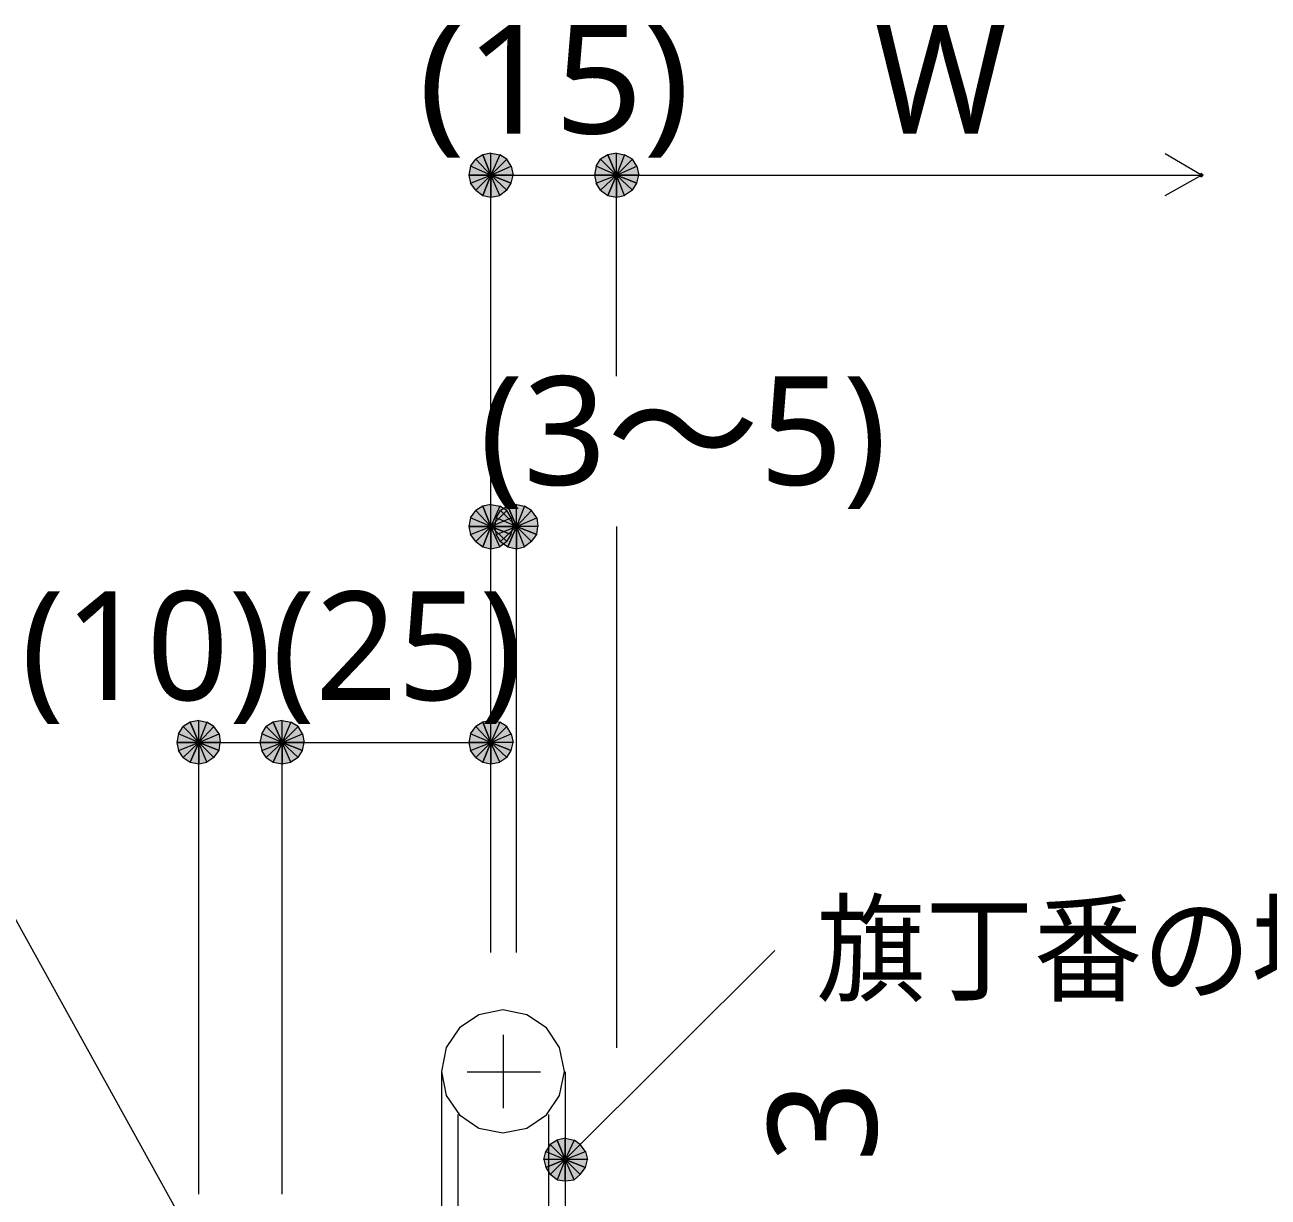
# Model space of a CAD drawing. Header units: millimetres. Extents: x 0 to 420, y 0 to 297.
# Drawn here: x 251.44 to 281.19, y 234.26 to 262.29 of the extents above; entities that cross this region are included whole.
import ezdxf
from ezdxf.enums import TextEntityAlignment as Align

# ---------------------------------------------------------------- set-up
doc = ezdxf.new("R2010")
doc.units = ezdxf.units.MM
doc.styles.add('kst32b', font='NotoSansJP-Variable.ttf')

msp = doc.modelspace()

# ---------------------------------------------------------------- hatches: boundary and pattern name
h = msp.add_hatch(color=7)
h.paths.add_polyline_path([(262.403, 259.186), (262.234, 259.08), (262.594, 258.699), (262.403, 259.186)])
h.paths.add_polyline_path([(262.234, 259.08), (262.594, 258.699), (262.107, 258.911), (262.234, 259.08)])
h.paths.add_polyline_path([(262.594, 258.699), (262.107, 258.911), (262.064, 258.699), (262.594, 258.699)])
h = msp.add_hatch(color=7)
h.paths.add_polyline_path([(262.975, 259.08), (262.805, 259.186), (262.594, 258.699), (262.975, 259.08)])
h.paths.add_polyline_path([(262.805, 259.186), (262.594, 258.699), (262.594, 259.228), (262.805, 259.186)])
h.paths.add_polyline_path([(262.594, 258.699), (262.594, 259.228), (262.403, 259.186), (262.594, 258.699)])
h = msp.add_hatch(color=7)
h.paths.add_polyline_path([(263.08, 258.508), (263.123, 258.699), (262.594, 258.699), (263.08, 258.508)])
h.paths.add_polyline_path([(263.123, 258.699), (262.594, 258.699), (263.08, 258.911), (263.123, 258.699)])
h.paths.add_polyline_path([(262.594, 258.699), (263.08, 258.911), (262.975, 259.08), (262.594, 258.699)])
h = msp.add_hatch(color=7)
h.paths.add_polyline_path([(265.388, 259.186), (265.218, 259.08), (265.599, 258.699), (265.388, 259.186)])
h.paths.add_polyline_path([(265.218, 259.08), (265.599, 258.699), (265.112, 258.911), (265.218, 259.08)])
h.paths.add_polyline_path([(265.599, 258.699), (265.112, 258.911), (265.07, 258.699), (265.599, 258.699)])
h = msp.add_hatch(color=7)
h.paths.add_polyline_path([(265.98, 259.08), (265.79, 259.186), (265.599, 258.699), (265.98, 259.08)])
h.paths.add_polyline_path([(265.79, 259.186), (265.599, 258.699), (265.599, 259.228), (265.79, 259.186)])
h.paths.add_polyline_path([(265.599, 258.699), (265.599, 259.228), (265.388, 259.186), (265.599, 258.699)])
h = msp.add_hatch(color=7)
h.paths.add_polyline_path([(266.086, 258.508), (266.129, 258.699), (265.599, 258.699), (266.086, 258.508)])
h.paths.add_polyline_path([(266.129, 258.699), (265.599, 258.699), (266.086, 258.911), (266.129, 258.699)])
h.paths.add_polyline_path([(265.599, 258.699), (266.086, 258.911), (265.98, 259.08), (265.599, 258.699)])
h = msp.add_hatch(color=7)
h.paths.add_polyline_path([(262.064, 258.699), (262.107, 258.508), (262.594, 258.699), (262.064, 258.699)])
h.paths.add_polyline_path([(262.107, 258.508), (262.594, 258.699), (262.234, 258.339), (262.107, 258.508)])
h.paths.add_polyline_path([(262.594, 258.699), (262.234, 258.339), (262.403, 258.212), (262.594, 258.699)])
for points in [[(262.403, 258.212), (262.594, 258.17), (262.594, 258.699), (262.403, 258.212)], [(265.388, 258.212), (265.599, 258.17), (265.599, 258.699), (265.388, 258.212)], [(279.591, 258.741), (279.569, 258.72), (279.548, 258.699), (279.569, 258.678), (279.591, 258.657), (279.612, 258.678), (279.633, 258.699), (279.612, 258.72), (279.591, 258.741)], [(279.591, 258.741), (279.569, 258.72), (279.548, 258.699), (279.569, 258.678), (279.591, 258.657), (279.612, 258.678), (279.633, 258.699), (279.612, 258.72), (279.591, 258.741)], [(279.591, 258.741), (279.569, 258.72), (279.548, 258.699), (279.569, 258.678), (279.591, 258.657), (279.612, 258.678), (279.633, 258.699), (279.612, 258.72), (279.591, 258.741)], [(262.403, 249.809), (262.594, 249.767), (262.594, 250.296), (262.403, 249.809)], [(262.996, 249.809), (263.207, 249.767), (263.207, 250.296), (262.996, 249.809)], [(255.397, 244.665), (255.609, 244.623), (255.609, 245.131), (255.397, 244.665)], [(257.387, 244.665), (257.598, 244.623), (257.598, 245.131), (257.387, 244.665)], [(262.403, 244.665), (262.594, 244.623), (262.594, 245.131), (262.403, 244.665)], [(264.181, 235.627), (264.012, 235.521), (264.372, 235.162), (264.181, 235.627)]]:
    msp.add_hatch(color=7).paths.add_polyline_path(points)
h = msp.add_hatch(color=7)
h.paths.add_polyline_path([(262.594, 258.17), (262.805, 258.212), (262.594, 258.699), (262.594, 258.17)])
h.paths.add_polyline_path([(262.805, 258.212), (262.594, 258.699), (262.975, 258.339), (262.805, 258.212)])
h.paths.add_polyline_path([(262.594, 258.699), (262.975, 258.339), (263.08, 258.508), (262.594, 258.699)])
h = msp.add_hatch(color=7)
h.paths.add_polyline_path([(265.07, 258.699), (265.112, 258.508), (265.599, 258.699), (265.07, 258.699)])
h.paths.add_polyline_path([(265.112, 258.508), (265.599, 258.699), (265.218, 258.339), (265.112, 258.508)])
h.paths.add_polyline_path([(265.599, 258.699), (265.218, 258.339), (265.388, 258.212), (265.599, 258.699)])
h = msp.add_hatch(color=7)
h.paths.add_polyline_path([(265.599, 258.17), (265.79, 258.212), (265.599, 258.699), (265.599, 258.17)])
h.paths.add_polyline_path([(265.79, 258.212), (265.599, 258.699), (265.98, 258.339), (265.79, 258.212)])
h.paths.add_polyline_path([(265.599, 258.699), (265.98, 258.339), (266.086, 258.508), (265.599, 258.699)])
h = msp.add_hatch(color=7)
h.paths.add_polyline_path([(262.403, 250.783), (262.234, 250.677), (262.594, 250.296), (262.403, 250.783)])
h.paths.add_polyline_path([(262.234, 250.677), (262.594, 250.296), (262.107, 250.507), (262.234, 250.677)])
h.paths.add_polyline_path([(262.594, 250.296), (262.107, 250.507), (262.064, 250.296), (262.594, 250.296)])
h = msp.add_hatch(color=7)
h.paths.add_polyline_path([(262.975, 250.677), (262.805, 250.783), (262.594, 250.296), (262.975, 250.677)])
h.paths.add_polyline_path([(262.805, 250.783), (262.594, 250.296), (262.594, 250.825), (262.805, 250.783)])
h.paths.add_polyline_path([(262.594, 250.296), (262.594, 250.825), (262.403, 250.783), (262.594, 250.296)])
h = msp.add_hatch(color=7)
h.paths.add_polyline_path([(262.996, 250.783), (262.827, 250.677), (263.207, 250.296), (262.996, 250.783)])
h.paths.add_polyline_path([(262.827, 250.677), (263.207, 250.296), (262.721, 250.507), (262.827, 250.677)])
h.paths.add_polyline_path([(263.207, 250.296), (262.721, 250.507), (262.678, 250.296), (263.207, 250.296)])
h = msp.add_hatch(color=7)
h.paths.add_polyline_path([(263.567, 250.677), (263.398, 250.783), (263.207, 250.296), (263.567, 250.677)])
h.paths.add_polyline_path([(263.398, 250.783), (263.207, 250.296), (263.207, 250.825), (263.398, 250.783)])
h.paths.add_polyline_path([(263.207, 250.296), (263.207, 250.825), (262.996, 250.783), (263.207, 250.296)])
h = msp.add_hatch(color=7)
h.paths.add_polyline_path([(263.08, 250.105), (263.123, 250.296), (262.594, 250.296), (263.08, 250.105)])
h.paths.add_polyline_path([(263.123, 250.296), (262.594, 250.296), (263.08, 250.507), (263.123, 250.296)])
h.paths.add_polyline_path([(262.594, 250.296), (263.08, 250.507), (262.975, 250.677), (262.594, 250.296)])
h = msp.add_hatch(color=7)
h.paths.add_polyline_path([(263.694, 250.105), (263.716, 250.296), (263.207, 250.296), (263.694, 250.105)])
h.paths.add_polyline_path([(263.716, 250.296), (263.207, 250.296), (263.694, 250.507), (263.716, 250.296)])
h.paths.add_polyline_path([(263.207, 250.296), (263.694, 250.507), (263.567, 250.677), (263.207, 250.296)])
h = msp.add_hatch(color=7)
h.paths.add_polyline_path([(262.064, 250.296), (262.107, 250.105), (262.594, 250.296), (262.064, 250.296)])
h.paths.add_polyline_path([(262.107, 250.105), (262.594, 250.296), (262.234, 249.936), (262.107, 250.105)])
h.paths.add_polyline_path([(262.594, 250.296), (262.234, 249.936), (262.403, 249.809), (262.594, 250.296)])
h = msp.add_hatch(color=7)
h.paths.add_polyline_path([(262.594, 249.767), (262.805, 249.809), (262.594, 250.296), (262.594, 249.767)])
h.paths.add_polyline_path([(262.805, 249.809), (262.594, 250.296), (262.975, 249.936), (262.805, 249.809)])
h.paths.add_polyline_path([(262.594, 250.296), (262.975, 249.936), (263.08, 250.105), (262.594, 250.296)])
h = msp.add_hatch(color=7)
h.paths.add_polyline_path([(262.678, 250.296), (262.721, 250.105), (263.207, 250.296), (262.678, 250.296)])
h.paths.add_polyline_path([(262.721, 250.105), (263.207, 250.296), (262.827, 249.936), (262.721, 250.105)])
h.paths.add_polyline_path([(263.207, 250.296), (262.827, 249.936), (262.996, 249.809), (263.207, 250.296)])
h = msp.add_hatch(color=7)
h.paths.add_polyline_path([(263.207, 249.767), (263.398, 249.809), (263.207, 250.296), (263.207, 249.767)])
h.paths.add_polyline_path([(263.398, 249.809), (263.207, 250.296), (263.567, 249.936), (263.398, 249.809)])
h.paths.add_polyline_path([(263.207, 250.296), (263.567, 249.936), (263.694, 250.105), (263.207, 250.296)])
h = msp.add_hatch(color=7)
h.paths.add_polyline_path([(255.397, 245.618), (255.228, 245.512), (255.609, 245.131), (255.397, 245.618)])
h.paths.add_polyline_path([(255.228, 245.512), (255.609, 245.131), (255.122, 245.343), (255.228, 245.512)])
h.paths.add_polyline_path([(255.609, 245.131), (255.122, 245.343), (255.079, 245.131), (255.609, 245.131)])
h = msp.add_hatch(color=7)
h.paths.add_polyline_path([(255.969, 245.512), (255.799, 245.618), (255.609, 245.131), (255.969, 245.512)])
h.paths.add_polyline_path([(255.799, 245.618), (255.609, 245.131), (255.609, 245.66), (255.799, 245.618)])
h.paths.add_polyline_path([(255.609, 245.131), (255.609, 245.66), (255.397, 245.618), (255.609, 245.131)])
h = msp.add_hatch(color=7)
h.paths.add_polyline_path([(256.096, 244.941), (256.117, 245.131), (255.609, 245.131), (256.096, 244.941)])
h.paths.add_polyline_path([(256.117, 245.131), (255.609, 245.131), (256.096, 245.343), (256.117, 245.131)])
h.paths.add_polyline_path([(255.609, 245.131), (256.096, 245.343), (255.969, 245.512), (255.609, 245.131)])
h = msp.add_hatch(color=7)
h.paths.add_polyline_path([(257.387, 245.618), (257.217, 245.512), (257.598, 245.131), (257.387, 245.618)])
h.paths.add_polyline_path([(257.217, 245.512), (257.598, 245.131), (257.112, 245.343), (257.217, 245.512)])
h.paths.add_polyline_path([(257.598, 245.131), (257.112, 245.343), (257.069, 245.131), (257.598, 245.131)])
h = msp.add_hatch(color=7)
h.paths.add_polyline_path([(257.979, 245.512), (257.81, 245.618), (257.598, 245.131), (257.979, 245.512)])
h.paths.add_polyline_path([(257.81, 245.618), (257.598, 245.131), (257.598, 245.66), (257.81, 245.618)])
h.paths.add_polyline_path([(257.598, 245.131), (257.598, 245.66), (257.387, 245.618), (257.598, 245.131)])
h = msp.add_hatch(color=7)
h.paths.add_polyline_path([(258.085, 244.941), (258.128, 245.131), (257.598, 245.131), (258.085, 244.941)])
h.paths.add_polyline_path([(258.128, 245.131), (257.598, 245.131), (258.085, 245.343), (258.128, 245.131)])
h.paths.add_polyline_path([(257.598, 245.131), (258.085, 245.343), (257.979, 245.512), (257.598, 245.131)])
h = msp.add_hatch(color=7)
h.paths.add_polyline_path([(262.403, 245.618), (262.234, 245.512), (262.594, 245.131), (262.403, 245.618)])
h.paths.add_polyline_path([(262.234, 245.512), (262.594, 245.131), (262.107, 245.343), (262.234, 245.512)])
h.paths.add_polyline_path([(262.594, 245.131), (262.107, 245.343), (262.064, 245.131), (262.594, 245.131)])
h = msp.add_hatch(color=7)
h.paths.add_polyline_path([(262.975, 245.512), (262.805, 245.618), (262.594, 245.131), (262.975, 245.512)])
h.paths.add_polyline_path([(262.805, 245.618), (262.594, 245.131), (262.594, 245.66), (262.805, 245.618)])
h.paths.add_polyline_path([(262.594, 245.131), (262.594, 245.66), (262.403, 245.618), (262.594, 245.131)])
h = msp.add_hatch(color=7)
h.paths.add_polyline_path([(263.08, 244.941), (263.123, 245.131), (262.594, 245.131), (263.08, 244.941)])
h.paths.add_polyline_path([(263.123, 245.131), (262.594, 245.131), (263.08, 245.343), (263.123, 245.131)])
h.paths.add_polyline_path([(262.594, 245.131), (263.08, 245.343), (262.975, 245.512), (262.594, 245.131)])
h = msp.add_hatch(color=7)
h.paths.add_polyline_path([(255.079, 245.131), (255.122, 244.941), (255.609, 245.131), (255.079, 245.131)])
h.paths.add_polyline_path([(255.122, 244.941), (255.609, 245.131), (255.228, 244.771), (255.122, 244.941)])
h.paths.add_polyline_path([(255.609, 245.131), (255.228, 244.771), (255.397, 244.665), (255.609, 245.131)])
h = msp.add_hatch(color=7)
h.paths.add_polyline_path([(255.609, 244.623), (255.799, 244.665), (255.609, 245.131), (255.609, 244.623)])
h.paths.add_polyline_path([(255.799, 244.665), (255.609, 245.131), (255.969, 244.771), (255.799, 244.665)])
h.paths.add_polyline_path([(255.609, 245.131), (255.969, 244.771), (256.096, 244.941), (255.609, 245.131)])
h = msp.add_hatch(color=7)
h.paths.add_polyline_path([(257.069, 245.131), (257.112, 244.941), (257.598, 245.131), (257.069, 245.131)])
h.paths.add_polyline_path([(257.112, 244.941), (257.598, 245.131), (257.217, 244.771), (257.112, 244.941)])
h.paths.add_polyline_path([(257.598, 245.131), (257.217, 244.771), (257.387, 244.665), (257.598, 245.131)])
h = msp.add_hatch(color=7)
h.paths.add_polyline_path([(257.598, 244.623), (257.81, 244.665), (257.598, 245.131), (257.598, 244.623)])
h.paths.add_polyline_path([(257.81, 244.665), (257.598, 245.131), (257.979, 244.771), (257.81, 244.665)])
h.paths.add_polyline_path([(257.598, 245.131), (257.979, 244.771), (258.085, 244.941), (257.598, 245.131)])
h = msp.add_hatch(color=7)
h.paths.add_polyline_path([(262.064, 245.131), (262.107, 244.941), (262.594, 245.131), (262.064, 245.131)])
h.paths.add_polyline_path([(262.107, 244.941), (262.594, 245.131), (262.234, 244.771), (262.107, 244.941)])
h.paths.add_polyline_path([(262.594, 245.131), (262.234, 244.771), (262.403, 244.665), (262.594, 245.131)])
h = msp.add_hatch(color=7)
h.paths.add_polyline_path([(262.594, 244.623), (262.805, 244.665), (262.594, 245.131), (262.594, 244.623)])
h.paths.add_polyline_path([(262.805, 244.665), (262.594, 245.131), (262.975, 244.771), (262.805, 244.665)])
h.paths.add_polyline_path([(262.594, 245.131), (262.975, 244.771), (263.08, 244.941), (262.594, 245.131)])
h = msp.add_hatch(color=7)
h.paths.add_polyline_path([(264.732, 235.521), (264.583, 235.627), (264.372, 235.162), (264.732, 235.521)])
h.paths.add_polyline_path([(264.583, 235.627), (264.372, 235.162), (264.372, 235.67), (264.583, 235.627)])
h.paths.add_polyline_path([(264.372, 235.162), (264.372, 235.67), (264.181, 235.627), (264.372, 235.162)])
h = msp.add_hatch(color=7)
h.paths.add_polyline_path([(264.012, 235.521), (263.906, 235.352), (264.372, 235.162), (264.012, 235.521)])
h.paths.add_polyline_path([(263.906, 235.352), (264.372, 235.162), (263.864, 235.162), (263.906, 235.352)])
h.paths.add_polyline_path([(264.372, 235.162), (263.864, 235.162), (263.906, 234.971), (264.372, 235.162)])
h = msp.add_hatch(color=7)
h.paths.add_polyline_path([(264.859, 234.971), (264.901, 235.162), (264.372, 235.162), (264.859, 234.971)])
h.paths.add_polyline_path([(264.901, 235.162), (264.372, 235.162), (264.859, 235.352), (264.901, 235.162)])
h.paths.add_polyline_path([(264.372, 235.162), (264.859, 235.352), (264.732, 235.521), (264.372, 235.162)])
h = msp.add_hatch(color=7)
h.paths.add_polyline_path([(263.906, 234.971), (264.012, 234.802), (264.372, 235.162), (263.906, 234.971)])
h.paths.add_polyline_path([(264.012, 234.802), (264.372, 235.162), (264.181, 234.675), (264.012, 234.802)])
h.paths.add_polyline_path([(264.372, 235.162), (264.181, 234.675), (264.372, 234.654), (264.372, 235.162)])
h = msp.add_hatch(color=7)
h.paths.add_polyline_path([(264.372, 234.654), (264.583, 234.675), (264.372, 235.162), (264.372, 234.654)])
h.paths.add_polyline_path([(264.583, 234.675), (264.372, 235.162), (264.732, 234.802), (264.583, 234.675)])
h.paths.add_polyline_path([(264.372, 235.162), (264.732, 234.802), (264.859, 234.971), (264.372, 235.162)])

# ---------------------------------------------------------------- linework, layer by layer
at = {"lineweight": 0}
for points in [[(262.234, 259.08), (262.594, 258.699), (262.107, 258.911)], [(262.403, 259.186), (262.234, 259.08), (262.594, 258.699)], [(262.594, 258.699), (262.594, 259.228), (262.403, 259.186)], [(262.805, 259.186), (262.594, 258.699), (262.594, 259.228)], [(262.975, 259.08), (262.805, 259.186), (262.594, 258.699)], [(262.594, 258.699), (263.08, 258.911), (262.975, 259.08)], [(265.218, 259.08), (265.599, 258.699), (265.112, 258.911)], [(265.388, 259.186), (265.218, 259.08), (265.599, 258.699)], [(265.599, 258.699), (265.599, 259.228), (265.388, 259.186)], [(265.79, 259.186), (265.599, 258.699), (265.599, 259.228)], [(265.98, 259.08), (265.79, 259.186), (265.599, 258.699)], [(265.599, 258.699), (266.086, 258.911), (265.98, 259.08)], [(262.594, 258.699), (262.107, 258.911), (262.064, 258.699)], [(263.123, 258.699), (262.594, 258.699), (263.08, 258.911)], [(265.599, 258.699), (265.112, 258.911), (265.07, 258.699)], [(266.129, 258.699), (265.599, 258.699), (266.086, 258.911)], [(262.064, 258.699), (262.107, 258.508), (262.594, 258.699)], [(262.107, 258.508), (262.594, 258.699), (262.234, 258.339)], [(262.594, 258.699), (262.234, 258.339), (262.403, 258.212)], [(262.403, 258.212), (262.594, 258.17), (262.594, 258.699)], [(262.594, 258.17), (262.805, 258.212), (262.594, 258.699)], [(262.805, 258.212), (262.594, 258.699), (262.975, 258.339)], [(262.594, 258.699), (262.975, 258.339), (263.08, 258.508)], [(263.08, 258.508), (263.123, 258.699), (262.594, 258.699)], [(265.07, 258.699), (265.112, 258.508), (265.599, 258.699)], [(265.112, 258.508), (265.599, 258.699), (265.218, 258.339)], [(265.599, 258.699), (265.218, 258.339), (265.388, 258.212)], [(265.388, 258.212), (265.599, 258.17), (265.599, 258.699)], [(265.599, 258.17), (265.79, 258.212), (265.599, 258.699)], [(265.79, 258.212), (265.599, 258.699), (265.98, 258.339)], [(265.599, 258.699), (265.98, 258.339), (266.086, 258.508)], [(266.086, 258.508), (266.129, 258.699), (265.599, 258.699)], [(279.591, 258.741), (279.569, 258.72), (279.548, 258.699), (279.569, 258.678), (279.591, 258.657), (279.612, 258.678), (279.633, 258.699), (279.612, 258.72)], [(279.591, 258.741), (279.569, 258.72), (279.548, 258.699), (279.569, 258.678), (279.591, 258.657), (279.612, 258.678), (279.633, 258.699), (279.612, 258.72)], [(279.591, 258.741), (279.569, 258.72), (279.548, 258.699), (279.569, 258.678), (279.591, 258.657), (279.612, 258.678), (279.633, 258.699), (279.612, 258.72)], [(262.403, 250.783), (262.234, 250.677), (262.594, 250.296)], [(262.594, 250.296), (262.594, 250.825), (262.403, 250.783)], [(262.805, 250.783), (262.594, 250.296), (262.594, 250.825)], [(262.975, 250.677), (262.805, 250.783), (262.594, 250.296)], [(262.996, 250.783), (262.827, 250.677), (263.207, 250.296)], [(263.207, 250.296), (263.207, 250.825), (262.996, 250.783)], [(263.398, 250.783), (263.207, 250.296), (263.207, 250.825)], [(263.567, 250.677), (263.398, 250.783), (263.207, 250.296)], [(262.594, 250.296), (262.107, 250.507), (262.064, 250.296)], [(262.234, 250.677), (262.594, 250.296), (262.107, 250.507)], [(262.594, 250.296), (263.08, 250.507), (262.975, 250.677)], [(263.123, 250.296), (262.594, 250.296), (263.08, 250.507)], [(263.207, 250.296), (262.721, 250.507), (262.678, 250.296)], [(262.827, 250.677), (263.207, 250.296), (262.721, 250.507)], [(263.207, 250.296), (263.694, 250.507), (263.567, 250.677)], [(263.716, 250.296), (263.207, 250.296), (263.694, 250.507)], [(262.064, 250.296), (262.107, 250.105), (262.594, 250.296)], [(262.107, 250.105), (262.594, 250.296), (262.234, 249.936)], [(262.594, 250.296), (262.234, 249.936), (262.403, 249.809)], [(262.403, 249.809), (262.594, 249.767), (262.594, 250.296)], [(262.594, 249.767), (262.805, 249.809), (262.594, 250.296)], [(262.805, 249.809), (262.594, 250.296), (262.975, 249.936)], [(262.594, 250.296), (262.975, 249.936), (263.08, 250.105)], [(263.08, 250.105), (263.123, 250.296), (262.594, 250.296)], [(262.678, 250.296), (262.721, 250.105), (263.207, 250.296)], [(262.721, 250.105), (263.207, 250.296), (262.827, 249.936)], [(263.207, 250.296), (262.827, 249.936), (262.996, 249.809)], [(262.996, 249.809), (263.207, 249.767), (263.207, 250.296)], [(263.207, 249.767), (263.398, 249.809), (263.207, 250.296)], [(263.398, 249.809), (263.207, 250.296), (263.567, 249.936)], [(263.207, 250.296), (263.567, 249.936), (263.694, 250.105)], [(263.694, 250.105), (263.716, 250.296), (263.207, 250.296)], [(255.228, 245.512), (255.609, 245.131), (255.122, 245.343)], [(255.397, 245.618), (255.228, 245.512), (255.609, 245.131)], [(255.609, 245.131), (255.609, 245.66), (255.397, 245.618)], [(255.799, 245.618), (255.609, 245.131), (255.609, 245.66)], [(255.969, 245.512), (255.799, 245.618), (255.609, 245.131)], [(255.609, 245.131), (256.096, 245.343), (255.969, 245.512)], [(257.217, 245.512), (257.598, 245.131), (257.112, 245.343)], [(257.387, 245.618), (257.217, 245.512), (257.598, 245.131)], [(257.598, 245.131), (257.598, 245.66), (257.387, 245.618)], [(257.81, 245.618), (257.598, 245.131), (257.598, 245.66)], [(257.979, 245.512), (257.81, 245.618), (257.598, 245.131)], [(257.598, 245.131), (258.085, 245.343), (257.979, 245.512)], [(262.234, 245.512), (262.594, 245.131), (262.107, 245.343)], [(262.403, 245.618), (262.234, 245.512), (262.594, 245.131)], [(262.594, 245.131), (262.594, 245.66), (262.403, 245.618)], [(262.805, 245.618), (262.594, 245.131), (262.594, 245.66)], [(262.975, 245.512), (262.805, 245.618), (262.594, 245.131)], [(262.594, 245.131), (263.08, 245.343), (262.975, 245.512)], [(255.609, 245.131), (255.122, 245.343), (255.079, 245.131)], [(255.079, 245.131), (255.122, 244.941), (255.609, 245.131)], [(255.122, 244.941), (255.609, 245.131), (255.228, 244.771)], [(255.609, 245.131), (255.228, 244.771), (255.397, 244.665)], [(255.397, 244.665), (255.609, 244.623), (255.609, 245.131)], [(256.117, 245.131), (255.609, 245.131), (256.096, 245.343)], [(255.609, 244.623), (255.799, 244.665), (255.609, 245.131)], [(255.799, 244.665), (255.609, 245.131), (255.969, 244.771)], [(255.609, 245.131), (255.969, 244.771), (256.096, 244.941)], [(256.096, 244.941), (256.117, 245.131), (255.609, 245.131)], [(257.598, 245.131), (257.112, 245.343), (257.069, 245.131)], [(257.069, 245.131), (257.112, 244.941), (257.598, 245.131)], [(257.112, 244.941), (257.598, 245.131), (257.217, 244.771)], [(257.598, 245.131), (257.217, 244.771), (257.387, 244.665)], [(257.387, 244.665), (257.598, 244.623), (257.598, 245.131)], [(258.128, 245.131), (257.598, 245.131), (258.085, 245.343)], [(257.598, 244.623), (257.81, 244.665), (257.598, 245.131)], [(257.81, 244.665), (257.598, 245.131), (257.979, 244.771)], [(257.598, 245.131), (257.979, 244.771), (258.085, 244.941)], [(258.085, 244.941), (258.128, 245.131), (257.598, 245.131)], [(262.594, 245.131), (262.107, 245.343), (262.064, 245.131)], [(262.064, 245.131), (262.107, 244.941), (262.594, 245.131)], [(262.107, 244.941), (262.594, 245.131), (262.234, 244.771)], [(262.594, 245.131), (262.234, 244.771), (262.403, 244.665)], [(262.403, 244.665), (262.594, 244.623), (262.594, 245.131)], [(263.123, 245.131), (262.594, 245.131), (263.08, 245.343)], [(262.594, 244.623), (262.805, 244.665), (262.594, 245.131)], [(262.805, 244.665), (262.594, 245.131), (262.975, 244.771)], [(262.594, 245.131), (262.975, 244.771), (263.08, 244.941)], [(263.08, 244.941), (263.123, 245.131), (262.594, 245.131)], [(264.181, 235.627), (264.012, 235.521), (264.372, 235.162)], [(264.372, 235.162), (264.372, 235.67), (264.181, 235.627)], [(264.583, 235.627), (264.372, 235.162), (264.372, 235.67)], [(264.732, 235.521), (264.583, 235.627), (264.372, 235.162)], [(263.906, 235.352), (264.372, 235.162), (263.864, 235.162)], [(264.012, 235.521), (263.906, 235.352), (264.372, 235.162)], [(264.372, 235.162), (264.859, 235.352), (264.732, 235.521)], [(264.901, 235.162), (264.372, 235.162), (264.859, 235.352)], [(264.372, 235.162), (263.864, 235.162), (263.906, 234.971)], [(263.906, 234.971), (264.012, 234.802), (264.372, 235.162)], [(264.012, 234.802), (264.372, 235.162), (264.181, 234.675)], [(264.372, 235.162), (264.181, 234.675), (264.372, 234.654)], [(264.372, 234.654), (264.583, 234.675), (264.372, 235.162)], [(264.583, 234.675), (264.372, 235.162), (264.732, 234.802)], [(264.372, 235.162), (264.732, 234.802), (264.859, 234.971)], [(264.859, 234.971), (264.901, 235.162), (264.372, 235.162)]]:
    msp.add_lwpolyline(points, close=True, dxfattribs=at)
at = {"lineweight": 13}
for points in [[(278.723, 258.212), (279.591, 258.699), (278.723, 259.207)], [(262.594, 240.115), (262.594, 258.699)], [(262.594, 258.699), (265.599, 258.699)], [(265.599, 258.699), (279.591, 258.699)], [(265.599, 253.894), (265.599, 258.699)], [(263.207, 250.296), (262.594, 250.296)], [(263.207, 240.115), (263.207, 250.296)], [(265.599, 250.296), (265.599, 237.829)], [(255.609, 234.336), (255.609, 245.131)], [(255.609, 245.131), (257.598, 245.131), (262.594, 245.131)], [(257.598, 234.336), (257.598, 245.131)], [(256.794, 230.844), (249.746, 243.565)], [(264.372, 235.162), (269.388, 240.157)], [(262.89, 238.146), (262.89, 236.389)], [(261.408, 237.257), (261.408, 233.659)], [(262.022, 237.257), (263.779, 237.257)], [(264.372, 237.257), (264.372, 233.066)], [(261.811, 233.659), (261.811, 236.241)], [(263.97, 236.241), (263.97, 233.066)]]:
    msp.add_lwpolyline(points, dxfattribs=at)
msp.add_lwpolyline([(264.351, 237.268), (264.235, 237.84), (263.92, 238.308), (263.452, 238.623), (262.879, 238.739), (262.307, 238.623), (261.839, 238.308), (261.524, 237.84), (261.408, 237.268), (261.524, 236.695), (261.839, 236.228), (262.307, 235.912), (262.879, 235.797), (263.452, 235.912), (263.92, 236.228), (264.235, 236.695)], close=True, dxfattribs=at)

# ---------------------------------------------------------------- texts
at = {"style": 'kst32b'}
for s, height, p, p2 in [('(15)', 2.5989, (260.858, 259.694), (267.355, 259.694)), ('(3～5)', 2.5989, (262.319, 251.291), (272.064, 251.291)), ('(10)(25)', 2.5989, (251.354, 246.147), (263.355, 246.147)), ('旗丁番の場合', 2.0791, (270.383, 239.162), (285.976, 239.162))]:
    msp.add_text(s, height=height, dxfattribs=at).set_placement(p, p2, align=Align.FIT)
msp.add_text('W', height=2.599, dxfattribs=at).set_placement((271.78, 259.694))
msp.add_text('3', height=2.599, rotation=90, dxfattribs=at).set_placement((271.822, 235.098))

doc.saveas('drawing.dxf')
